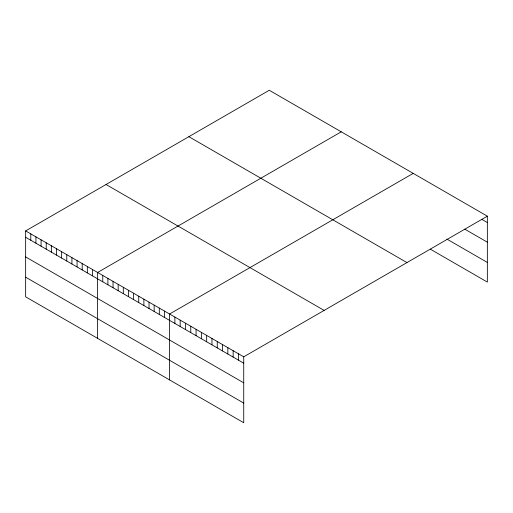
<?xml version="1.0" encoding="UTF-8"?>
<svg xmlns="http://www.w3.org/2000/svg" width="513" height="513" viewBox="0 0 513 513"><rect width="100%" height="100%" fill="white"/><g stroke="black" fill="none" stroke-linecap="round" stroke-linejoin="round"><path stroke-width="0.77" d="M487.35 216.178L243.733 356.824L243.733 422.738L25.65 296.822L25.65 230.914L269.267 90.262L487.35 216.178L487.35 282.086L430.413 249.215M341.235 131.815L97.617 272.467L97.617 338.375M413.202 173.368L169.585 314.014L169.585 379.928M482.053 219.481L487.35 222.539M464.842 229.196L487.35 242.187M446.964 239.122L487.35 262.438M188.874 136.682L406.956 262.592M106.044 184.5L324.126 310.41M25.65 230.914L243.733 356.824M25.65 237.282L243.733 363.191M25.65 256.93L243.733 382.839M25.65 277.174L243.733 403.083M238.436 353.765L238.436 360.132M233.146 350.712L233.146 357.074M227.849 347.654L227.849 354.015M222.552 344.595L222.552 350.956M217.256 341.536L217.256 347.897M211.959 338.477L211.959 344.845M206.662 335.419L206.662 341.786M201.365 332.36L201.365 338.727M196.069 329.308L196.069 335.669M190.772 326.249L190.772 332.61M185.475 323.19L185.475 329.551M180.178 320.131L180.178 326.492M174.882 317.072L174.882 323.44M164.449 311.045L164.449 317.412M159.306 308.082L159.306 314.443M154.163 305.113L154.163 311.474M149.026 302.144L149.026 308.505M143.884 299.175L143.884 305.543M138.741 296.206L138.741 302.574M133.604 293.244L133.604 299.605M128.462 290.275L128.462 296.636M123.319 287.306L123.319 293.667M118.182 284.337L118.182 290.698M113.04 281.368L113.04 287.735M107.897 278.399L107.897 284.766M102.76 275.436L102.76 281.797M92.475 269.498L92.475 275.859M87.338 266.529L87.338 272.897M82.195 263.56L82.195 269.928M77.059 260.591L77.059 266.959M71.916 257.629L71.916 263.99M66.773 254.66L66.773 261.021M61.637 251.691L61.637 258.052M56.494 248.722L56.494 255.089M51.351 245.753L51.351 252.12M46.215 242.784L46.215 249.151M41.072 239.821L41.072 246.182M35.929 236.852L35.929 243.213M30.793 233.883L30.793 240.244"/></g></svg>
